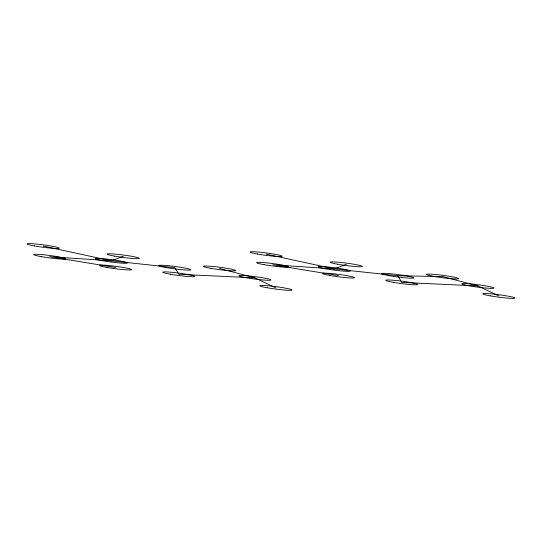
<?xml version="1.0" encoding="UTF-8"?>
<svg xmlns="http://www.w3.org/2000/svg" width="542" height="542" viewBox="0 0 542 542"><rect width="100%" height="100%" fill="white"/><g stroke="black" fill="none" stroke-linecap="round" stroke-linejoin="round"><path stroke-width="0.81" d="M123.325 256.231L111.401 260.851L49.722 256.698L115.514 267.504M346.304 264.313L334.38 268.934L272.701 264.781L338.486 275.587M266.122 254.13L334.38 268.934L397.699 275.749L442.523 276.535L477.888 285.932L498.857 295.952M477.888 285.932L401.812 282.402L397.699 275.749M275.878 287.87L254.909 277.85L178.84 274.32L174.727 267.667L111.401 260.851L43.143 246.048M219.551 268.453L254.909 277.85M267.314 287.782A16.192 1.213 7.5 0 0 291.921 290.017A16.192 1.213 7.5 0 0 268.392 285.803A16.192 1.213 7.5 0 0 267.314 287.782M166.164 267.579A16.192 1.213 7.5 0 0 190.77 269.814A16.192 1.213 7.5 0 0 167.241 265.6A16.192 1.213 7.5 0 0 166.164 267.579M210.987 268.365A16.192 1.213 7.5 0 0 235.594 270.6A16.192 1.213 7.5 0 0 212.064 266.386A16.192 1.213 7.5 0 0 210.987 268.365M41.158 256.61A16.192 1.213 7.5 0 0 65.765 258.846A16.192 1.213 7.5 0 0 42.235 254.632A16.192 1.213 7.5 0 0 41.158 256.61M102.838 260.763A16.192 1.213 7.5 0 0 127.445 262.999A16.192 1.213 7.5 0 0 103.915 258.785A16.192 1.213 7.5 0 0 102.838 260.763M106.95 267.416A16.192 1.213 7.5 0 0 131.557 269.652A16.192 1.213 7.5 0 0 108.027 265.438A16.192 1.213 7.5 0 0 106.95 267.416M114.769 256.149A16.192 1.213 7.5 0 0 139.375 258.378A16.192 1.213 7.5 0 0 115.846 254.171A16.192 1.213 7.5 0 0 114.769 256.149M170.276 274.232A16.192 1.213 7.5 0 0 194.883 276.467A16.192 1.213 7.5 0 0 171.353 272.253A16.192 1.213 7.5 0 0 170.276 274.232M34.586 245.966A16.192 1.213 7.5 0 0 59.193 248.195A16.192 1.213 7.5 0 0 35.664 243.988A16.192 1.213 7.5 0 0 34.586 245.966M246.346 277.761A16.192 1.213 7.5 0 0 270.953 279.997A16.192 1.213 7.5 0 0 247.423 275.783A16.192 1.213 7.5 0 0 246.346 277.761M490.293 295.864A16.192 1.213 7.5 0 0 514.9 298.1A16.192 1.213 7.5 0 0 491.37 293.886A16.192 1.213 7.5 0 0 490.293 295.864M389.142 275.661A16.192 1.213 7.5 0 0 413.749 277.897A16.192 1.213 7.5 0 0 390.22 273.683A16.192 1.213 7.5 0 0 389.142 275.661M433.966 276.447A16.192 1.213 7.5 0 0 458.573 278.683A16.192 1.213 7.5 0 0 435.043 274.469A16.192 1.213 7.5 0 0 433.966 276.447M393.248 282.314A16.192 1.213 7.5 0 0 417.862 284.55A16.192 1.213 7.5 0 0 394.332 280.336A16.192 1.213 7.5 0 0 393.248 282.314M257.558 254.049A16.192 1.213 7.5 0 0 282.165 256.278A16.192 1.213 7.5 0 0 258.636 252.071A16.192 1.213 7.5 0 0 257.558 254.049M337.741 264.232A16.192 1.213 7.5 0 0 362.347 266.461A16.192 1.213 7.5 0 0 338.818 262.253A16.192 1.213 7.5 0 0 337.741 264.232M264.137 264.692A16.192 1.213 7.5 0 0 288.744 266.928A16.192 1.213 7.5 0 0 265.214 262.714A16.192 1.213 7.5 0 0 264.137 264.692M329.929 275.499A16.192 1.213 7.5 0 0 354.536 277.734A16.192 1.213 7.5 0 0 331.006 273.52A16.192 1.213 7.5 0 0 329.929 275.499M469.325 285.844A16.192 1.213 7.5 0 0 493.931 288.08A16.192 1.213 7.5 0 0 470.402 283.866A16.192 1.213 7.5 0 0 469.325 285.844M325.817 268.846A16.192 1.213 7.5 0 0 350.423 271.081A16.192 1.213 7.5 0 0 326.894 266.867A16.192 1.213 7.5 0 0 325.817 268.846"/></g></svg>
